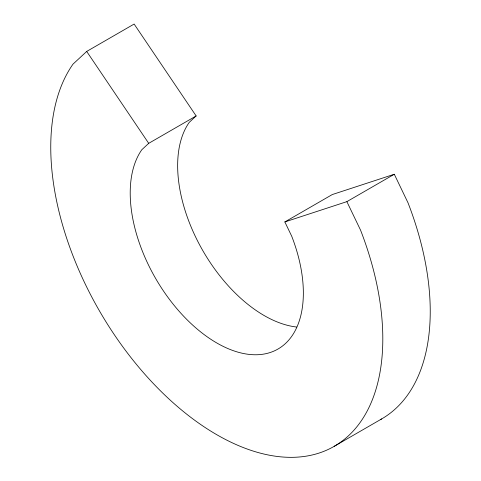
<?xml version="1.0" encoding="UTF-8"?>
<svg xmlns="http://www.w3.org/2000/svg" width="481" height="481" viewBox="0 0 481 481"><rect width="100%" height="100%" fill="white"/><g stroke="black" fill="none" stroke-linecap="round" stroke-linejoin="round"><path stroke-width="0.72" d="M86.7 51.437L73.004 64.135A234.788 135.558 60 0 0 216.781 434.71A234.788 135.558 60 0 0 360.564 230.158L346.867 201.641L284.854 221.933L291.751 236.303A122.427 70.683 60 0 1 216.781 342.965A122.427 70.683 60 0 1 141.811 149.735L148.713 143.338L196.146 115.951L134.133 24.05L86.7 51.437L148.713 143.338M196.146 115.951L189.249 122.348A122.427 70.683 60 0 0 198.863 243.44A122.427 70.683 60 0 0 296.591 327.014M284.854 221.933L332.287 194.552L394.3 174.254L407.996 202.772A234.788 135.558 60 0 1 380.339 419.672M346.867 201.641L394.3 174.254M334.175 446.338L381.613 418.951"/></g></svg>
